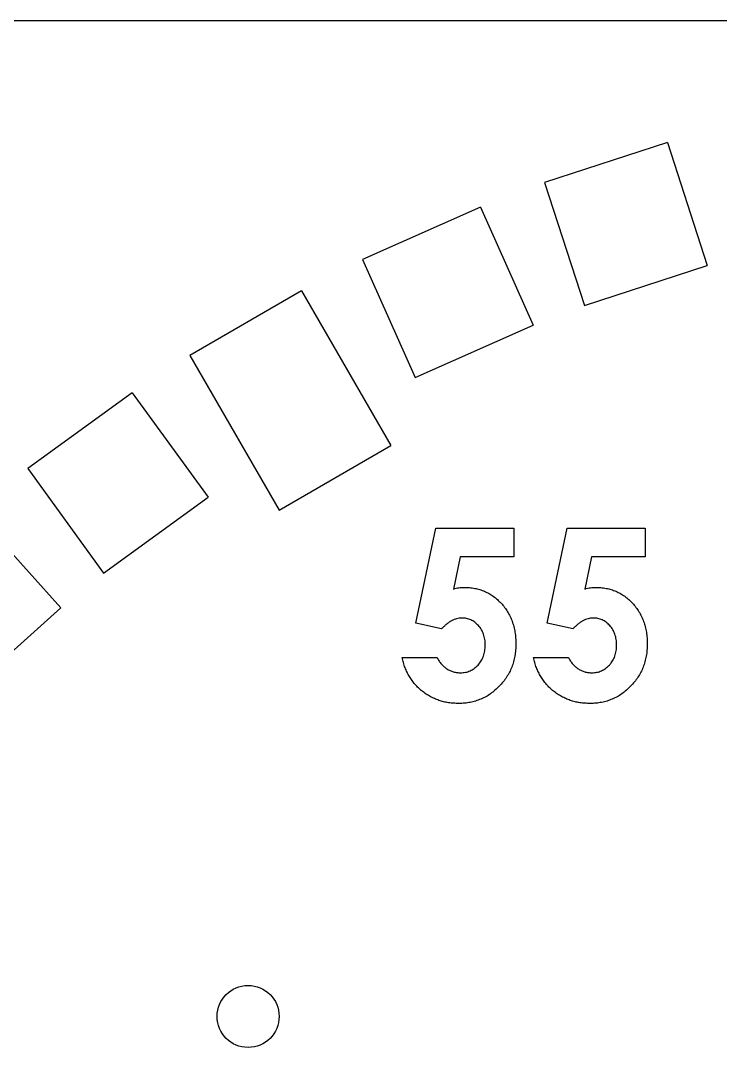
# Model space of a CAD drawing. Header units: millimetres. Extents: x 0 to 216, y -15 to 156.
# Drawn here: x 60.93 to 89.12, y 114.65 to 156 of the extents above; entities that cross this region are included whole.
import ezdxf

# ---------------------------------------------------------------- set-up
doc = ezdxf.new("R2010")
doc.units = ezdxf.units.MM

msp = doc.modelspace()

# ---------------------------------------------------------------- linework, layer by layer
at = {"color": 7, "linetype": 'Continuous', "lineweight": 25}
for p, q in [((0, 156), (216, 156)), ((86.987, 151.084), (82.042, 149.477)), ((86.987, 151.084), (88.594, 146.138)), ((82.042, 149.477), (83.649, 144.531)), ((79.463, 148.487), (74.713, 146.372)), ((79.463, 148.487), (81.578, 143.737)), ((74.713, 146.372), (76.828, 141.622)), ((83.649, 144.531), (88.594, 146.138)), ((72.252, 145.118), (67.748, 142.518)), ((72.252, 145.118), (75.852, 138.883)), ((76.828, 141.622), (81.578, 143.737)), ((67.748, 142.518), (71.348, 136.283)), ((65.432, 141.014), (61.225, 137.957)), ((65.432, 141.014), (68.488, 136.807)), ((71.348, 136.283), (75.852, 138.883)), ((61.225, 137.957), (64.281, 133.75)), ((64.281, 133.75), (68.488, 136.807)), ((59.078, 136.219), (62.558, 132.354)), ((76.856, 131.741), (77.665, 135.558)), ((77.665, 135.558), (80.797, 135.558)), ((80.797, 135.558), (80.797, 134.411)), ((82.148, 131.741), (82.957, 135.558)), ((82.957, 135.558), (86.089, 135.558)), ((86.089, 135.558), (86.089, 134.411)), ((78.644, 134.411), (78.375, 133.11)), ((80.797, 134.411), (78.644, 134.411)), ((83.935, 134.411), (83.667, 133.11)), ((86.089, 134.411), (83.935, 134.411)), ((58.693, 128.875), (62.558, 132.354)), ((77.895, 131.502), (76.856, 131.741)), ((83.187, 131.502), (82.148, 131.741)), ((76.3, 130.354), (77.711, 130.354)), ((81.591, 130.354), (83.002, 130.354))]:
    msp.add_line(p, q, dxfattribs=at)
msp.add_circle((70.1, 115.9), 1.25, dxfattribs=at)
for points, knots in [([(78.375, 133.11), (78.411, 133.121), (78.484, 133.141), (78.592, 133.161), (78.698, 133.174), (78.767, 133.176), (78.801, 133.177)], [0, 0, 0, 0, 0.263654, 0.51998, 0.767103, 1, 1, 1, 1]), ([(78.801, 133.177), (78.874, 133.175), (79.018, 133.172), (79.229, 133.14), (79.431, 133.091), (79.623, 133.02), (79.806, 132.929), (79.979, 132.818), (80.143, 132.687), (80.294, 132.537), (80.434, 132.373), (80.555, 132.195), (80.658, 132.006), (80.74, 131.805), (80.805, 131.593), (80.852, 131.371), (80.88, 131.137), (80.884, 130.977), (80.886, 130.896)], [0, 0, 0, 0, 0.063401, 0.124976, 0.184492, 0.243474, 0.302264, 0.361384, 0.421482, 0.483455, 0.545936, 0.608143, 0.66982, 0.732332, 0.796092, 0.861643, 0.929435, 1, 1, 1, 1]), ([(83.667, 133.11), (83.703, 133.121), (83.775, 133.141), (83.884, 133.161), (83.99, 133.174), (84.059, 133.176), (84.092, 133.177)], [0, 0, 0, 0, 0.263654, 0.51998, 0.767103, 1, 1, 1, 1]), ([(84.092, 133.177), (84.165, 133.175), (84.31, 133.172), (84.521, 133.14), (84.723, 133.091), (84.915, 133.02), (85.098, 132.929), (85.271, 132.818), (85.435, 132.687), (85.586, 132.537), (85.725, 132.373), (85.846, 132.195), (85.95, 132.006), (86.032, 131.805), (86.097, 131.593), (86.144, 131.371), (86.172, 131.137), (86.175, 130.977), (86.177, 130.896)], [0, 0, 0, 0, 0.063401, 0.124976, 0.184492, 0.243474, 0.302264, 0.361384, 0.421482, 0.483455, 0.545936, 0.608143, 0.66982, 0.732332, 0.796092, 0.861643, 0.929435, 1, 1, 1, 1]), ([(78.707, 131.942), (78.672, 131.94), (78.602, 131.938), (78.498, 131.916), (78.395, 131.881), (78.292, 131.833), (78.192, 131.769), (78.09, 131.695), (77.991, 131.605), (77.928, 131.537), (77.895, 131.502)], [0, 0, 0, 0, 0.1103603, 0.2211858, 0.3343638, 0.4529766, 0.5772343, 0.7088043, 0.8493551, 1, 1, 1, 1]), ([(79.651, 130.853), (79.65, 130.892), (79.649, 130.968), (79.636, 131.08), (79.614, 131.186), (79.584, 131.287), (79.545, 131.383), (79.498, 131.473), (79.442, 131.558), (79.377, 131.636), (79.307, 131.708), (79.232, 131.771), (79.153, 131.823), (79.072, 131.868), (78.986, 131.901), (78.896, 131.924), (78.803, 131.94), (78.739, 131.941), (78.707, 131.942)], [0, 0, 0, 0, 0.072891, 0.141883, 0.209282, 0.274623, 0.338439, 0.401305, 0.465006, 0.52832, 0.59074, 0.650981, 0.70969, 0.767212, 0.824188, 0.881767, 0.939955, 1, 1, 1, 1]), ([(83.999, 131.942), (83.964, 131.94), (83.893, 131.938), (83.789, 131.916), (83.686, 131.881), (83.584, 131.833), (83.483, 131.769), (83.382, 131.695), (83.283, 131.605), (83.22, 131.537), (83.187, 131.502)], [0, 0, 0, 0, 0.1103603, 0.2211858, 0.3343638, 0.4529766, 0.5772343, 0.7088043, 0.8493551, 1, 1, 1, 1]), ([(84.943, 130.853), (84.942, 130.892), (84.94, 130.968), (84.928, 131.08), (84.906, 131.186), (84.876, 131.287), (84.837, 131.383), (84.79, 131.473), (84.733, 131.558), (84.668, 131.636), (84.599, 131.708), (84.524, 131.771), (84.445, 131.823), (84.364, 131.868), (84.277, 131.901), (84.187, 131.924), (84.094, 131.94), (84.031, 131.941), (83.999, 131.942)], [0, 0, 0, 0, 0.0728906, 0.1418833, 0.2092821, 0.2746226, 0.3384392, 0.4013049, 0.4650062, 0.5283201, 0.5907403, 0.6509809, 0.7096903, 0.7672118, 0.824188, 0.8817668, 0.9399547, 1, 1, 1, 1]), ([(80.886, 130.896), (80.883, 130.814), (80.879, 130.651), (80.849, 130.412), (80.796, 130.184), (80.723, 129.964), (80.627, 129.756), (80.512, 129.557), (80.375, 129.368), (80.218, 129.192), (80.048, 129.03), (79.867, 128.888), (79.676, 128.769), (79.475, 128.673), (79.265, 128.596), (79.047, 128.541), (78.819, 128.509), (78.664, 128.504), (78.586, 128.502)], [0, 0, 0, 0, 0.066755, 0.131728, 0.19481, 0.256899, 0.318751, 0.380351, 0.443324, 0.507463, 0.571506, 0.633361, 0.693942, 0.753929, 0.813802, 0.874524, 0.936222, 1, 1, 1, 1]), ([(78.656, 129.737), (78.69, 129.738), (78.757, 129.741), (78.856, 129.754), (78.95, 129.779), (79.04, 129.814), (79.127, 129.858), (79.209, 129.913), (79.288, 129.976), (79.362, 130.049), (79.429, 130.13), (79.488, 130.217), (79.54, 130.308), (79.579, 130.407), (79.611, 130.511), (79.635, 130.62), (79.649, 130.735), (79.65, 130.813), (79.651, 130.853)], [0, 0, 0, 0, 0.061179, 0.120371, 0.178442, 0.235934, 0.294268, 0.352654, 0.413122, 0.475586, 0.5389, 0.601869, 0.664333, 0.727647, 0.792409, 0.85912, 0.928135, 1, 1, 1, 1]), ([(86.177, 130.896), (86.175, 130.814), (86.17, 130.651), (86.14, 130.412), (86.087, 130.184), (86.015, 129.964), (85.919, 129.756), (85.803, 129.557), (85.667, 129.368), (85.51, 129.192), (85.34, 129.03), (85.158, 128.888), (84.967, 128.769), (84.766, 128.673), (84.557, 128.596), (84.339, 128.541), (84.111, 128.509), (83.956, 128.504), (83.877, 128.502)], [0, 0, 0, 0, 0.066755, 0.131728, 0.19481, 0.256899, 0.318751, 0.380351, 0.443324, 0.507463, 0.571506, 0.633361, 0.693942, 0.753929, 0.813802, 0.874524, 0.936222, 1, 1, 1, 1]), ([(83.948, 129.737), (83.982, 129.738), (84.049, 129.741), (84.147, 129.754), (84.241, 129.779), (84.332, 129.814), (84.419, 129.858), (84.501, 129.913), (84.579, 129.976), (84.653, 130.049), (84.721, 130.13), (84.779, 130.217), (84.832, 130.308), (84.871, 130.407), (84.903, 130.511), (84.927, 130.62), (84.941, 130.735), (84.942, 130.813), (84.943, 130.853)], [0, 0, 0, 0, 0.061179, 0.120371, 0.178442, 0.235934, 0.294268, 0.352654, 0.413122, 0.475586, 0.5389, 0.601869, 0.664333, 0.727647, 0.792409, 0.85912, 0.928135, 1, 1, 1, 1]), ([(78.586, 128.502), (78.515, 128.504), (78.377, 128.508), (78.172, 128.529), (77.975, 128.568), (77.787, 128.624), (77.605, 128.692), (77.431, 128.778), (77.265, 128.879), (77.107, 128.995), (76.959, 129.124), (76.824, 129.266), (76.702, 129.419), (76.594, 129.583), (76.501, 129.76), (76.419, 129.947), (76.351, 130.146), (76.317, 130.284), (76.3, 130.354)], [0, 0, 0, 0, 0.065935, 0.130037, 0.192362, 0.25382, 0.314199, 0.37467, 0.435154, 0.496479, 0.557809, 0.619031, 0.679691, 0.740961, 0.803375, 0.866818, 0.932318, 1, 1, 1, 1]), ([(77.711, 130.354), (77.736, 130.306), (77.787, 130.211), (77.882, 130.086), (77.989, 129.979), (78.106, 129.89), (78.234, 129.823), (78.369, 129.772), (78.51, 129.742), (78.607, 129.739), (78.656, 129.737)], [0, 0, 0, 0, 0.138114, 0.268408, 0.394191, 0.517092, 0.637493, 0.757004, 0.877294, 1, 1, 1, 1]), ([(83.877, 128.502), (83.807, 128.504), (83.668, 128.508), (83.464, 128.529), (83.267, 128.568), (83.078, 128.624), (82.896, 128.692), (82.723, 128.778), (82.556, 128.879), (82.398, 128.995), (82.251, 129.124), (82.116, 129.266), (81.993, 129.419), (81.885, 129.583), (81.793, 129.76), (81.71, 129.947), (81.643, 130.146), (81.609, 130.284), (81.591, 130.354)], [0, 0, 0, 0, 0.065935, 0.130037, 0.192362, 0.25382, 0.314199, 0.37467, 0.435154, 0.496479, 0.557809, 0.619031, 0.679691, 0.740961, 0.803375, 0.866818, 0.932318, 1, 1, 1, 1]), ([(83.002, 130.354), (83.028, 130.306), (83.078, 130.211), (83.174, 130.086), (83.28, 129.979), (83.398, 129.89), (83.526, 129.823), (83.66, 129.772), (83.802, 129.742), (83.899, 129.739), (83.948, 129.737)], [0, 0, 0, 0, 0.138114, 0.268408, 0.394191, 0.517092, 0.637493, 0.757004, 0.877294, 1, 1, 1, 1])]:
    msp.add_open_spline(points, degree=3, knots=knots, dxfattribs=at)

doc.saveas('drawing.dxf')
